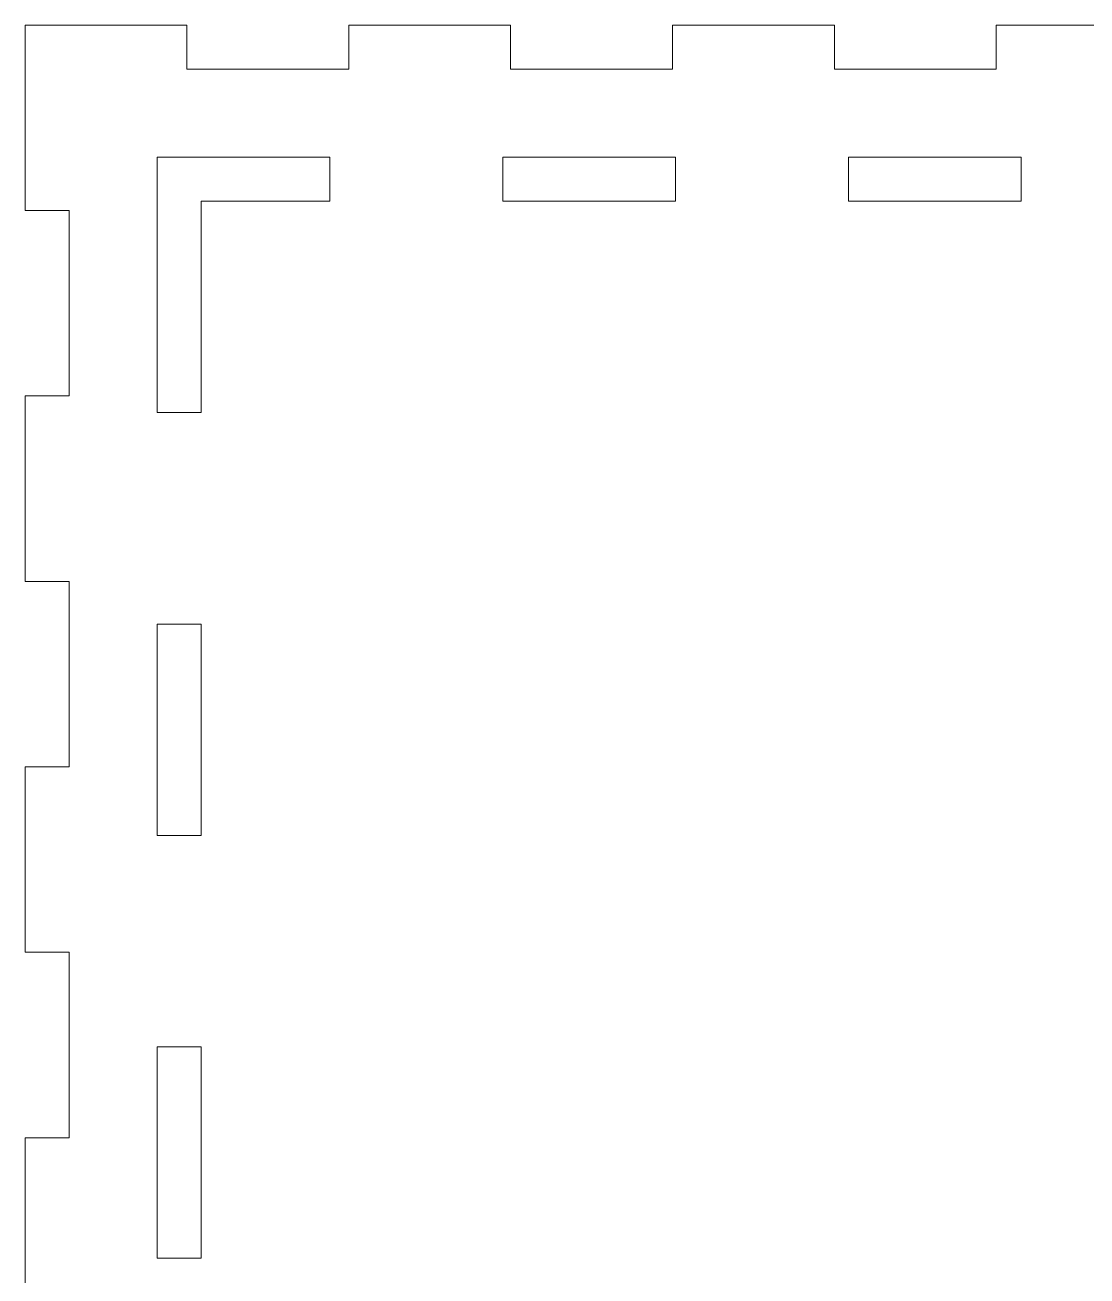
# Model space of a CAD drawing. Header units: millimetres. Extents: x 0 to 610, y 0 to 514.
# Drawn here: x 87.7 to 160, y 268 to 353.2 of the extents above; entities that cross this region are included whole.
import ezdxf

# ---------------------------------------------------------------- set-up
doc = ezdxf.new("R2010")
doc.units = ezdxf.units.MM
doc.header["$LTSCALE"] = 0.05
doc.layers.get('0').update_dxf_attribs({"plot": 0})
doc.layers.add('CUT', color=1, linetype='Continuous', lineweight=0)

# ---------------------------------------------------------------- blocks, each defined once
blk = doc.blocks.new('back')
blk.add_lwpolyline([(292.179, 240), (281.154, 240), (281.154, 237), (270.128, 237), (270.128, 240), (259.103, 240), (259.103, 237), (248.077, 237), (248.077, 240), (237.051, 240), (237.051, 237), (226.026, 237), (226.026, 240), (215, 240), (215, 227.368), (218, 227.368), (218, 214.737), (215, 214.737), (215, 202.105), (218, 202.105), (218, 189.474), (215, 189.474), (215, 176.842), (218, 176.842), (218, 164.211), (215, 164.211), (215, 151.579)])
for points in [[(227, 228), (227, 213.6), (224, 213.6), (224, 231), (235.771, 231), (235.771, 228)], [(259.314, 228), (247.543, 228), (247.543, 231), (259.314, 231)], [(282.857, 228), (271.086, 228), (271.086, 231), (282.857, 231)], [(224, 199.2), (227, 199.2), (227, 184.8), (224, 184.8)], [(227, 170.4), (227, 156), (224, 156), (224, 170.4)]]:
    blk.add_lwpolyline(points, close=True)

msp = doc.modelspace()

# ---------------------------------------------------------------- block references
at = {"layer": 'CUT'}
msp.add_blockref('back', (-127.305, 113.241), dxfattribs=at)

doc.saveas('drawing.dxf')
